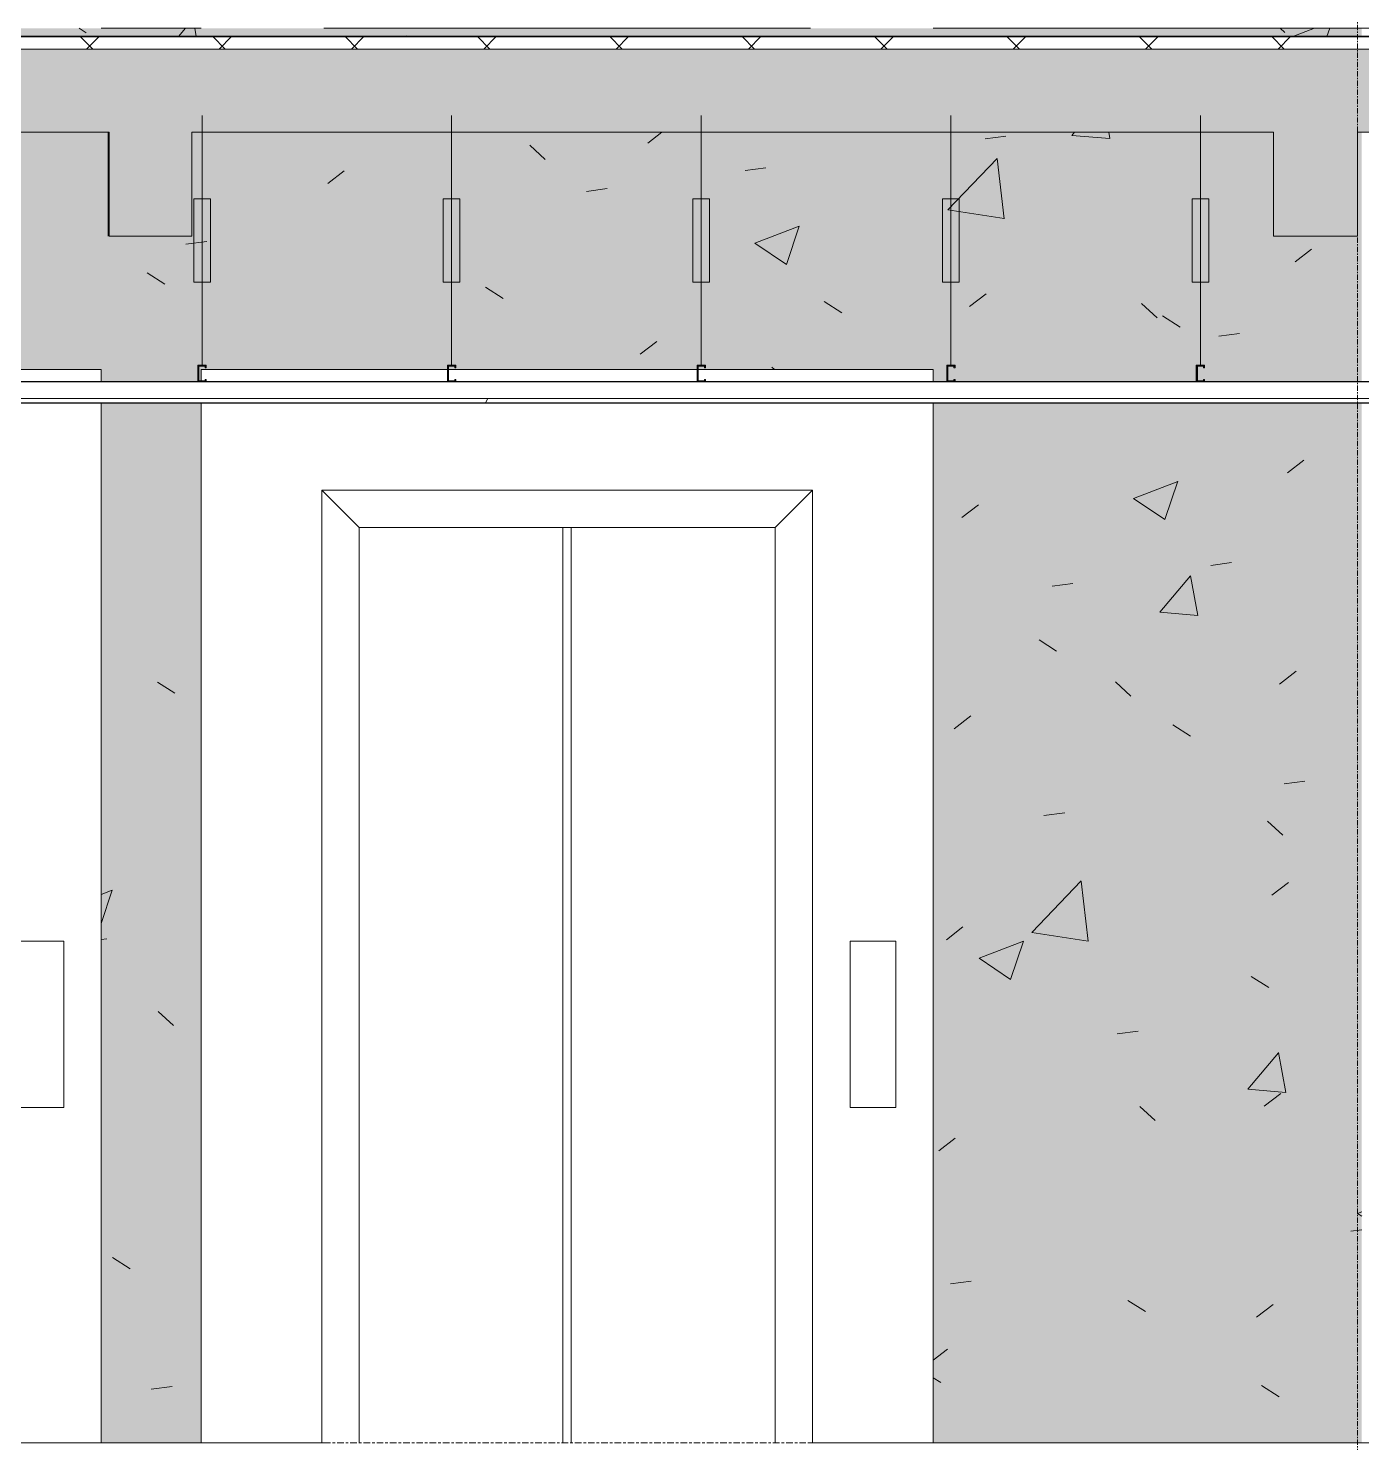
# Model space of a CAD drawing. Header units: millimetres. Extents: x 3451 to 201731, y -8641 to 35300.
# Drawn here: x 30342 to 33547, y 19200 to 22600 of the extents above; entities that cross this region are included whole.
import ezdxf

# ---------------------------------------------------------------- set-up
doc = ezdxf.new("R2010")
doc.units = ezdxf.units.MM
doc.linetypes.add('Centre', pattern=[31.75, 6.35, -4.7625, 15.875, -4.7625])
doc.linetypes.add('Grid Line', pattern=[22.225, 12.7, -3.175, 3.175, -3.175])
for name, color, linetype, lineweight in [('0-1', 7, 'Continuous', 5), ('A-CLNG', 13, 'Continuous', 9), ('A-CLNG-1', 13, 'Continuous', 25), ('A-CLNG-PATT-1', 13, 'Continuous', 9), ('A-DETL-GENF', 92, 'Continuous', 9), ('A-DETL-GENF-1', 7, 'Continuous', 9), ('A-DETL-THIN', 151, 'Continuous', 9), ('A-DOOR', 31, 'Continuous', 9), ('A-FLOR-3', 192, 'Continuous', 35), ('A-FLOR-LEVL-2', 51, 'Centre', 9), ('A-FLOR-PATT-3', 8, 'Continuous', 9), ('A-WALL-PATT-4', 111, 'Continuous', 9), ('I-WALL', 2, 'Continuous', 9), ('S-BEAM-2', 10, 'Continuous', 35), ('S-GRID-1', 1, 'Grid Line', 9)]:
    doc.layers.add(name, color=color, linetype=linetype, lineweight=lineweight)

# ---------------------------------------------------------------- blocks, each defined once
blk = doc.blocks.new('NCV_TKTC_KET CAU_rvt-1-TKCS_MẶT CẮT C')
at = {"layer": 'S-BEAM-2'}
blk.add_line((30535.3, 22350), (30535.3, 22100), dxfattribs=at)
blk = doc.blocks.new('Thang may HIEN - Dài x Rộng - 2200x1200-V8-TKCS_MẶT CẮT C')
at = {"layer": 'A-DOOR'}
for p, q in [((30757.4, 11580), (30757.4, 11552.5)), ((31349.8, 11580), (30757.4, 11580)), ((31949.8, 11580), (31352.3, 11580)), ((32517.4, 11580), (31952.3, 11580)), ((32517.4, 11550), (32517.4, 11580)), ((30757.4, 11500), (30757.4, 9000)), ((32517.4, 9000), (32517.4, 11500)), ((31137.4, 11200), (31047.4, 11290)), ((31047.4, 11290), (31047.4, 9000)), ((31047.4, 11290), (32227.4, 11290)), ((32227.4, 11290), (32137.4, 11200)), ((32227.4, 11290), (32227.4, 9000)), ((31137.4, 11200), (31137.4, 9000)), ((31137.4, 11200), (32137.4, 11200)), ((31627.4, 9000), (31627.4, 11200)), ((31647.4, 9000), (31647.4, 11200)), ((32137.4, 11200), (32137.4, 9000)), ((32427.4, 10205.9), (32317.4, 10205.9)), ((32317.4, 10205.9), (32317.4, 9805.9)), ((32427.4, 9805.9), (32427.4, 10205.9)), ((32317.4, 9805.9), (32427.4, 9805.9)), ((31047.4, 9000), (30757.4, 9000)), ((31052.4, 9000), (31047.4, 9000)), ((32227.4, 9000), (32222.4, 9000)), ((32227.4, 9000), (32517.4, 9000))]:
    blk.add_line(p, q, dxfattribs=at)
blk = doc.blocks.new('Thang may HIEN - Dài x Rộng - 2200x1200-V9-TKCS_MẶT CẮT C')
at = {"layer": 'A-DOOR'}
for p, q in [((28757.4, 11580), (28757.4, 11550)), ((28949.8, 11580), (28757.4, 11580)), ((29549.8, 11580), (28952.3, 11580)), ((30149.8, 11580), (29552.3, 11580)), ((30517.4, 11580), (30152.3, 11580)), ((30517.4, 11550), (30517.4, 11580)), ((28757.4, 11500), (28757.4, 9000)), ((30517.4, 9000), (30517.4, 11500)), ((29137.4, 11200), (29047.4, 11290)), ((29047.4, 11290), (29047.4, 9000)), ((29047.4, 11290), (30227.4, 11290)), ((30227.4, 11290), (30137.4, 11200)), ((30227.4, 11290), (30227.4, 9000)), ((29137.4, 11200), (29137.4, 9000)), ((29137.4, 11200), (30137.4, 11200)), ((29627.4, 9000), (29627.4, 11200)), ((29647.4, 9000), (29647.4, 11200)), ((30137.4, 11200), (30137.4, 9000)), ((30427.4, 10205.9), (30317.4, 10205.9)), ((30317.4, 10205.9), (30317.4, 9805.9)), ((30427.4, 9805.9), (30427.4, 10205.9)), ((30317.4, 9805.9), (30427.4, 9805.9)), ((29047.4, 9000), (28757.4, 9000)), ((29052.4, 9000), (29047.4, 9000)), ((30227.4, 9000), (30222.4, 9000)), ((30227.4, 9000), (30517.4, 9000))]:
    blk.add_line(p, q, dxfattribs=at)
blk = doc.blocks.new('Repeating Detail - THANH TREO TRẦN 600-V268-TKCS_MẶT CẮT C')
at = {"layer": 'A-DETL-GENF'}
for points in [[(30749.8, 25150), (30769.8, 25150), (30769.8, 25156), (30767.3, 25152.5), (30752.3, 25152.5), (30752.3, 25187.5), (30767.3, 25187.5), (30769.8, 25184), (30769.8, 25190), (30749.8, 25190)], [(31349.8, 25150), (31369.8, 25150), (31369.8, 25156), (31367.3, 25152.5), (31352.3, 25152.5), (31352.3, 25187.5), (31367.3, 25187.5), (31369.8, 25184), (31369.8, 25190), (31349.8, 25190)], [(31949.8, 25150), (31969.8, 25150), (31969.8, 25156), (31967.3, 25152.5), (31952.3, 25152.5), (31952.3, 25187.5), (31967.3, 25187.5), (31969.8, 25184), (31969.8, 25190), (31949.8, 25190)], [(32549.8, 25150), (32569.8, 25150), (32569.8, 25156), (32567.3, 25152.5), (32552.3, 25152.5), (32552.3, 25187.5), (32567.3, 25187.5), (32569.8, 25184), (32569.8, 25190), (32549.8, 25190)], [(33149.8, 25150), (33169.8, 25150), (33169.8, 25156), (33167.3, 25152.5), (33152.3, 25152.5), (33152.3, 25187.5), (33167.3, 25187.5), (33169.8, 25184), (33169.8, 25190), (33149.8, 25190)]]:
    blk.add_hatch(color=256, dxfattribs=at).paths.add_polyline_path(points)
for p, q in [((30759.8, 25190), (30759.8, 25790)), ((31359.8, 25190), (31359.8, 25790)), ((31959.8, 25190), (31959.8, 25790)), ((32559.8, 25190), (32559.8, 25790)), ((33159.8, 25190), (33159.8, 25790)), ((30739.8, 25590), (30779.8, 25590)), ((30739.8, 25390), (30739.8, 25590)), ((30779.8, 25590), (30779.8, 25390)), ((31339.8, 25590), (31379.8, 25590)), ((31339.8, 25390), (31339.8, 25590)), ((31379.8, 25590), (31379.8, 25390)), ((31939.8, 25590), (31979.8, 25590)), ((31939.8, 25390), (31939.8, 25590)), ((31979.8, 25590), (31979.8, 25390)), ((32539.8, 25590), (32579.8, 25590)), ((32539.8, 25390), (32539.8, 25590)), ((32579.8, 25590), (32579.8, 25390)), ((33139.8, 25590), (33179.8, 25590)), ((33139.8, 25390), (33139.8, 25590)), ((33179.8, 25590), (33179.8, 25390)), ((30779.8, 25390), (30739.8, 25390)), ((31379.8, 25390), (31339.8, 25390)), ((31979.8, 25390), (31939.8, 25390)), ((32579.8, 25390), (32539.8, 25390)), ((33179.8, 25390), (33139.8, 25390)), ((30769.8, 25190), (30749.8, 25190)), ((30749.8, 25190), (30749.8, 25150)), ((30769.8, 25190), (30749.8, 25190)), ((30749.8, 25190), (30749.8, 25150)), ((30752.3, 25187.5), (30767.3, 25187.5)), ((30752.3, 25152.5), (30752.3, 25187.5)), ((30752.3, 25152.5), (30752.3, 25187.5)), ((30752.3, 25187.5), (30767.3, 25187.5)), ((30767.3, 25187.5), (30767.3, 25184)), ((30767.3, 25187.5), (30767.3, 25184)), ((30767.3, 25184), (30769.8, 25184)), ((30767.3, 25184), (30769.8, 25184)), ((30769.8, 25184), (30769.8, 25190)), ((30769.8, 25184), (30769.8, 25190)), ((31369.8, 25190), (31349.8, 25190)), ((31349.8, 25190), (31349.8, 25150)), ((31369.8, 25190), (31349.8, 25190)), ((31349.8, 25190), (31349.8, 25150)), ((31352.3, 25187.5), (31367.3, 25187.5)), ((31352.3, 25152.5), (31352.3, 25187.5)), ((31352.3, 25152.5), (31352.3, 25187.5)), ((31352.3, 25187.5), (31367.3, 25187.5)), ((31367.3, 25187.5), (31367.3, 25184)), ((31367.3, 25187.5), (31367.3, 25184)), ((31367.3, 25184), (31369.8, 25184)), ((31367.3, 25184), (31369.8, 25184)), ((31369.8, 25184), (31369.8, 25190)), ((31369.8, 25184), (31369.8, 25190)), ((31969.8, 25190), (31949.8, 25190)), ((31949.8, 25190), (31949.8, 25150)), ((31969.8, 25190), (31949.8, 25190)), ((31949.8, 25190), (31949.8, 25150)), ((31952.3, 25187.5), (31967.3, 25187.5)), ((31952.3, 25152.5), (31952.3, 25187.5)), ((31952.3, 25152.5), (31952.3, 25187.5)), ((31952.3, 25187.5), (31967.3, 25187.5)), ((31967.3, 25187.5), (31967.3, 25184)), ((31967.3, 25187.5), (31967.3, 25184)), ((31967.3, 25184), (31969.8, 25184)), ((31967.3, 25184), (31969.8, 25184)), ((31969.8, 25184), (31969.8, 25190)), ((31969.8, 25184), (31969.8, 25190)), ((32569.8, 25190), (32549.8, 25190)), ((32549.8, 25190), (32549.8, 25150)), ((32569.8, 25190), (32549.8, 25190)), ((32549.8, 25190), (32549.8, 25150)), ((32552.3, 25187.5), (32567.3, 25187.5)), ((32552.3, 25152.5), (32552.3, 25187.5)), ((32552.3, 25152.5), (32552.3, 25187.5)), ((32552.3, 25187.5), (32567.3, 25187.5)), ((32567.3, 25187.5), (32567.3, 25184)), ((32567.3, 25187.5), (32567.3, 25184)), ((32567.3, 25184), (32569.8, 25184)), ((32567.3, 25184), (32569.8, 25184)), ((32569.8, 25184), (32569.8, 25190)), ((32569.8, 25184), (32569.8, 25190)), ((33169.8, 25190), (33149.8, 25190)), ((33149.8, 25190), (33149.8, 25150)), ((33169.8, 25190), (33149.8, 25190)), ((33149.8, 25190), (33149.8, 25150)), ((33152.3, 25187.5), (33167.3, 25187.5)), ((33152.3, 25152.5), (33152.3, 25187.5)), ((33152.3, 25152.5), (33152.3, 25187.5)), ((33152.3, 25187.5), (33167.3, 25187.5)), ((33167.3, 25187.5), (33167.3, 25184)), ((33167.3, 25187.5), (33167.3, 25184)), ((33167.3, 25184), (33169.8, 25184)), ((33167.3, 25184), (33169.8, 25184)), ((33169.8, 25184), (33169.8, 25190)), ((33169.8, 25184), (33169.8, 25190)), ((30749.8, 25150), (30769.8, 25150)), ((30749.8, 25150), (30769.8, 25150)), ((30767.3, 25152.5), (30752.3, 25152.5)), ((30767.3, 25152.5), (30752.3, 25152.5)), ((30769.8, 25156), (30767.3, 25156)), ((30767.3, 25156), (30767.3, 25152.5)), ((30769.8, 25156), (30767.3, 25156)), ((30767.3, 25156), (30767.3, 25152.5)), ((30769.8, 25150), (30769.8, 25156)), ((30769.8, 25150), (30769.8, 25156)), ((31349.8, 25150), (31369.8, 25150)), ((31349.8, 25150), (31369.8, 25150)), ((31367.3, 25152.5), (31352.3, 25152.5)), ((31367.3, 25152.5), (31352.3, 25152.5)), ((31369.8, 25156), (31367.3, 25156)), ((31367.3, 25156), (31367.3, 25152.5)), ((31369.8, 25156), (31367.3, 25156)), ((31367.3, 25156), (31367.3, 25152.5)), ((31369.8, 25150), (31369.8, 25156)), ((31369.8, 25150), (31369.8, 25156)), ((31949.8, 25150), (31969.8, 25150)), ((31949.8, 25150), (31969.8, 25150)), ((31967.3, 25152.5), (31952.3, 25152.5)), ((31967.3, 25152.5), (31952.3, 25152.5)), ((31969.8, 25156), (31967.3, 25156)), ((31967.3, 25156), (31967.3, 25152.5)), ((31969.8, 25156), (31967.3, 25156)), ((31967.3, 25156), (31967.3, 25152.5)), ((31969.8, 25150), (31969.8, 25156)), ((31969.8, 25150), (31969.8, 25156)), ((32549.8, 25150), (32569.8, 25150)), ((32549.8, 25150), (32569.8, 25150)), ((32567.3, 25152.5), (32552.3, 25152.5)), ((32567.3, 25152.5), (32552.3, 25152.5)), ((32569.8, 25156), (32567.3, 25156)), ((32567.3, 25156), (32567.3, 25152.5)), ((32569.8, 25156), (32567.3, 25156)), ((32567.3, 25156), (32567.3, 25152.5)), ((32569.8, 25150), (32569.8, 25156)), ((32569.8, 25150), (32569.8, 25156)), ((33149.8, 25150), (33169.8, 25150)), ((33149.8, 25150), (33169.8, 25150)), ((33167.3, 25152.5), (33152.3, 25152.5)), ((33167.3, 25152.5), (33152.3, 25152.5)), ((33169.8, 25156), (33167.3, 25156)), ((33167.3, 25156), (33167.3, 25152.5)), ((33169.8, 25156), (33167.3, 25156)), ((33167.3, 25156), (33167.3, 25152.5)), ((33169.8, 25150), (33169.8, 25156)), ((33169.8, 25150), (33169.8, 25156))]:
    blk.add_line(p, q, dxfattribs=at)

msp = doc.modelspace()

# ---------------------------------------------------------------- hatches: boundary and pattern name
at = {"layer": 'A-CLNG-PATT-1'}
h = msp.add_hatch(dxfattribs=at)
h.set_pattern_fill('FP_7', color=256, style=0, pattern_type=2)
h.set_pattern_definition([(0, (49422.43, 14125), (1219.2, 304.8), [50.292, -864.108, 50.292, -864.108, -4876.8]), (0, (49422.43, 14125), (1219.2, 304.8), [-1828.8, 50.292, -1778.508, 50.292, -864.108, -2133.6]), (0, (49422.43, 14125), (1219.2, 304.8), [-4572, 50.292, -559.308, 50.292, -1473.708]), (120, (49879.63, 14277.4), (-873.5645, 903.458), [50.292, -864.108, 50.292, -5740.908]), (120, (49879.63, 14277.4), (-873.5645, 903.458), [-964.692, -864.108, 50.292, -1778.508, -3048]), (120, (49879.63, 14277.4), (-873.5645, 903.458), [-3657.6, 50.292, -864.108, 50.292, -2083.308]), (120, (49879.63, 14277.4), (-873.5645, 903.458), [-4622.292, -559.308, 50.292, -1473.708]), (240, (50032.03, 14887), (-345.6355, -1208.258), [50.292, -864.108, 50.292, -5740.908]), (240, (50032.03, 14887), (-345.6355, -1208.258), [-964.692, -864.108, 50.292, -1778.508, -3048]), (240, (50032.03, 14887), (-345.6355, -1208.258), [-3657.6, 50.292, -864.108, 50.292, -2083.308]), (240, (50032.03, 14887), (-345.6355, -1208.258), [-4622.292, -559.308, 50.292, -1473.708])])
h.paths.add_polyline_path([(44337, 21700), (44337, 21710), (27136.9, 21710), (27136.9, 21700), (43944.2, 21700)])
at = {"layer": 'A-DETL-GENF-1'}
msp.add_hatch(color=256, dxfattribs=at).paths.add_polyline_path([(40235.6, 21950), (40235.6, 22350), (44235.3, 22350), (44235.3, 21950), (44536.9, 21950), (44536.9, 22550), (23337.4, 22550), (23337.4, 22150), (23535.3, 22150), (23535.3, 22350), (26536.9, 22350), (26536.9, 22150), (26735.3, 22150), (26735.3, 22350), (28436.9, 22350), (28436.9, 22100), (28636.9, 22100), (28636.9, 22350), (30536.9, 22350), (30536.9, 22100), (30735.3, 22100), (30735.3, 22350), (33335.3, 22350), (33335.3, 22100), (33537.4, 22100), (33537.4, 22350), (35535.3, 22350), (35535.3, 22100), (35735.3, 22100), (35735.3, 22350), (39935.6, 22350), (39935.6, 21950)])
at = {"layer": 'A-FLOR-PATT-3'}
h = msp.add_hatch(dxfattribs=at)
h.set_pattern_fill('FP_6', color=256, style=0, pattern_type=2)
h.set_pattern_definition([(45, (49422.43, 14125), (-159.099, 159.099), []), (135, (49422.43, 14125), (-159.099, -159.099), [])])
h.paths.add_polyline_path([(44536.9, 22530), (45737.4, 22530), (45737.4, 22580), (27136.9, 22580), (27136.9, 22550), (44536.9, 22550), (44536.9, 22538)])
at = {"layer": 'A-WALL-PATT-4'}
h = msp.add_hatch(dxfattribs=at)
h.set_pattern_fill('FP_4', color=256, style=0, pattern_type=2)
h.set_pattern_definition([(50, (49422.4, 14125), (1093.104, -95.634), [114.3, -1257.3]), (355, (49422.4, 14125), (-211.46, 1146.34), [91.44, -1005.84]), (100.451, (49513.5, 14117), (881.656, 1050.7), [97.14, -1068.54]), (46.184, (49422.4, 14429.8), (1626.475, -252.26), [171.45, -1885.95]), (96.636, (49558, 14408.8), (1424.42, 1484.57), [145.71, -1602.81]), (351.184, (49422.4, 14429.8), (1424.43, 1484.55), [137.16, -1508.76]), (21, (49574.8, 14353.6), (909.686, -613.59), [114.3, -1257.3]), (326, (49574.8, 14353.6), (370.81, 1105.13), [91.44, -1005.84]), (71.451, (49650.6, 14302.5), (1280.503, 491.53), [97.14, -1068.54]), (37.5, (49422.43, 14125), (18.531, 507.33), [50.292, -943.356, 50.292, -970.788, -1009.65]), (37.5, (49422.43, 14125), (18.531, 507.33), [-2014.728, 50.292, -959.358]), (7.5, (49422.43, 14125), (400.918, 601.084), [50.292, -531.876, 50.292, -920.496, -384.81]), (7.5, (49422.43, 14125), (400.918, 601.084), [-1552.956, 50.292, -334.518]), (327.5, (49082.58, 14125), (813.545, -34.374), [50.292, -330.708, 50.292, -1138.428, -1577.34]), (327.5, (49082.58, 14125), (813.545, -34.374), [-1569.72, 50.292, -1527.048]), (317.5, (48930.2, 14125), (888.775, 152.56), [50.292, -445.008, 50.292, -739.14, -1120.14]), (317.5, (48930.2, 14125), (888.775, 152.56), [-1284.73, 50.29, -1069.85])])
h.paths.add_polyline_path([(28646.9, 19200), (28757.4, 19200), (28757.4, 21700), (28646.9, 21700), (28646.9, 20139.9)])
h.paths.add_polyline_path([(30517.4, 19200), (30757.4, 19200), (30757.4, 21700), (30517.4, 21700), (30517.4, 20005)])
h.paths.add_polyline_path([(33547.4, 19200), (33547.4, 21700), (32517.4, 21700), (32517.4, 19200), (33011.8, 19200)])
h.paths.add_polyline_path([(32517.4, 21750), (32549.8, 21750), (32549.8, 21790), (32569.8, 21790), (32569.8, 21784), (32567.3, 21787.5), (32552.3, 21787.5), (32552.3, 21752.5), (32567.3, 21752.5), (32569.8, 21756), (32569.8, 21750), (33149.8, 21750), (33149.8, 21790), (33169.8, 21790), (33169.8, 21784), (33167.3, 21787.5), (33152.3, 21787.5), (33152.3, 21752.5), (33167.3, 21752.5), (33169.8, 21756), (33169.8, 21750), (33547.4, 21750), (33547.4, 22350), (33537.4, 22350), (33537.4, 22100), (33335.3, 22100), (33335.3, 22350), (30735.3, 22350), (30735.3, 22100), (30535.3, 22100), (30535.3, 22350), (28646.9, 22349.6), (28646.9, 21750), (28757.4, 21750), (28757.4, 21780), (28949.8, 21780), (28949.8, 21790), (28969.8, 21790), (28969.8, 21784), (28967.3, 21787.5), (28952.3, 21787.5), (28952.3, 21780), (29549.8, 21780), (29549.8, 21790), (29569.8, 21790), (29569.8, 21784), (29567.3, 21787.5), (29552.3, 21787.5), (29552.3, 21780), (30149.8, 21780), (30149.8, 21790), (30169.8, 21790), (30169.8, 21784), (30167.3, 21787.5), (30152.3, 21787.5), (30152.3, 21780), (30517.4, 21780), (30517.4, 21750), (30749.8, 21750), (30749.8, 21790), (30769.8, 21790), (30769.8, 21784), (30767.3, 21787.5), (30752.3, 21787.5), (30752.3, 21752.5), (30757.4, 21752.5), (30757.4, 21780), (31349.8, 21780), (31349.8, 21790), (31369.8, 21790), (31369.8, 21784), (31367.3, 21787.5), (31352.3, 21787.5), (31352.3, 21780), (31949.8, 21780), (31949.8, 21790), (31969.8, 21790), (31969.8, 21784), (31967.3, 21787.5), (31952.3, 21787.5), (31952.3, 21780), (32517.4, 21780), (32517.4, 21752.5)])
h.paths.add_polyline_path([(29052.4, 22580), (33547.4, 22580), (33547.4, 22600), (28646.9, 22600), (28646.9, 22580), (29047.4, 22580)])
h = msp.add_hatch(dxfattribs=at)
h.set_pattern_fill('FP_5', color=256, style=0, pattern_type=2)
h.set_pattern_definition([(37.5, (49422.43, 14125), (-4.79953, 146.8239), [5.029, -110.795, 5.029, -124.511, -123.825]), (37.5, (49422.43, 14125), (-4.79953, 146.8239), [-245.364, 5.029, -118.796]), (7.5, (49422.43, 14125), (134.8574, 215.0472), [5.029, -57.455, 5.029, -99.365, -40.005]), (7.5, (49422.43, 14125), (134.8574, 215.0472), [-166.878, 5.029, -34.976]), (327.5, (49328.7, 14125), (237.29776, 0.4316), [5.029, -33.071, 5.029, -132.131, -179.07]), (327.5, (49328.7, 14125), (237.29776, 0.4316), [-175.26, 5.029, -174.041]), (317.5, (49328.7, 14125), (229.067, 66.8792), [5.029, -14.021, 5.029, -84.887, -102.87]), (317.5, (49328.7, 14125), (229.067, 66.8792), [-108.966, 5.029, -97.841])])
h.paths.add_polyline_path([(28646.9, 19200), (28757.4, 19200), (28757.4, 21700), (28646.9, 21700), (28646.9, 20139.9)])
h.paths.add_polyline_path([(30517.4, 19200), (30757.4, 19200), (30757.4, 21700), (30517.4, 21700), (30517.4, 20005)])
h.paths.add_polyline_path([(33547.4, 19200), (33547.4, 21700), (32517.4, 21700), (32517.4, 19200), (33011.8, 19200)])
h.paths.add_polyline_path([(32517.4, 21750), (32549.8, 21750), (32549.8, 21790), (32569.8, 21790), (32569.8, 21784), (32567.3, 21787.5), (32552.3, 21787.5), (32552.3, 21752.5), (32567.3, 21752.5), (32569.8, 21756), (32569.8, 21750), (33149.8, 21750), (33149.8, 21790), (33169.8, 21790), (33169.8, 21784), (33167.3, 21787.5), (33152.3, 21787.5), (33152.3, 21752.5), (33167.3, 21752.5), (33169.8, 21756), (33169.8, 21750), (33547.4, 21750), (33547.4, 22350), (33537.4, 22350), (33537.4, 22100), (33335.3, 22100), (33335.3, 22350), (30735.3, 22350), (30735.3, 22100), (30535.3, 22100), (30535.3, 22350), (28646.9, 22349.6), (28646.9, 21750), (28757.4, 21750), (28757.4, 21780), (28949.8, 21780), (28949.8, 21790), (28969.8, 21790), (28969.8, 21784), (28967.3, 21787.5), (28952.3, 21787.5), (28952.3, 21780), (29549.8, 21780), (29549.8, 21790), (29569.8, 21790), (29569.8, 21784), (29567.3, 21787.5), (29552.3, 21787.5), (29552.3, 21780), (30149.8, 21780), (30149.8, 21790), (30169.8, 21790), (30169.8, 21784), (30167.3, 21787.5), (30152.3, 21787.5), (30152.3, 21780), (30517.4, 21780), (30517.4, 21750), (30749.8, 21750), (30749.8, 21790), (30769.8, 21790), (30769.8, 21784), (30767.3, 21787.5), (30752.3, 21787.5), (30752.3, 21752.5), (30757.4, 21752.5), (30757.4, 21780), (31349.8, 21780), (31349.8, 21790), (31369.8, 21790), (31369.8, 21784), (31367.3, 21787.5), (31352.3, 21787.5), (31352.3, 21780), (31949.8, 21780), (31949.8, 21790), (31969.8, 21790), (31969.8, 21784), (31967.3, 21787.5), (31952.3, 21787.5), (31952.3, 21780), (32517.4, 21780), (32517.4, 21752.5)])
h.paths.add_polyline_path([(29052.4, 22580), (33547.4, 22580), (33547.4, 22600), (28646.9, 22600), (28646.9, 22580), (29047.4, 22580)])

# ---------------------------------------------------------------- linework, layer by layer
at = {"layer": 'A-CLNG'}
msp.add_line((44337, 21710), (27136.9, 21710), dxfattribs=at)
at = {"layer": 'A-CLNG-1'}
for p, q in [((30749.8, 21750), (30169.8, 21750)), ((31349.8, 21750), (30769.8, 21750)), ((31949.8, 21750), (31369.8, 21750)), ((32549.8, 21750), (31969.8, 21750)), ((33149.8, 21750), (32569.8, 21750)), ((33749.8, 21750), (33169.8, 21750)), ((27136.9, 21700), (44337, 21700))]:
    msp.add_line(p, q, dxfattribs=at)
at = {"layer": 'A-DETL-THIN'}
for p, q in [((44536.9, 22550), (23337.4, 22550)), ((28636.9, 22350), (30536.9, 22350)), ((30536.9, 22350), (30536.9, 22100)), ((30735.3, 22100), (30735.3, 22350)), ((30735.3, 22350), (33335.3, 22350)), ((33335.3, 22350), (33335.3, 22100)), ((33537.4, 22100), (33537.4, 22350)), ((33537.4, 22350), (35535.3, 22350)), ((30536.9, 22100), (30735.3, 22100)), ((33335.3, 22100), (33537.4, 22100))]:
    msp.add_line(p, q, dxfattribs=at)
at = {"layer": 'A-FLOR-3'}
msp.add_line((45737.4, 22580), (27136.9, 22580), dxfattribs=at)
at = {"layer": 'A-FLOR-LEVL-2'}
msp.add_line((3450.8, 19200), (93442.9, 19200), dxfattribs=at)
at = {"layer": 'I-WALL'}
for p, q in [((30757.4, 22600), (30517.4, 22600)), ((32222.4, 22600), (31052.4, 22600)), ((40546.9, 22600), (32517.4, 22600)), ((30517.4, 19200), (30757.4, 19200)), ((32517.4, 19200), (33687.1, 19200))]:
    msp.add_line(p, q, dxfattribs=at)
at = {"layer": 'S-GRID-1'}
msp.add_line((33536.9, -1941), (33536.9, 30542.5), dxfattribs=at)

# ---------------------------------------------------------------- block references
at = {"layer": '0-1'}
msp.add_blockref('NCV_TKTC_KET CAU_rvt-1-TKCS_MẶT CẮT C', (0, 0), dxfattribs=at)
at = {"layer": 'A-DETL-GENF'}
msp.add_blockref('Repeating Detail - THANH TREO TRẦN 600-V268-TKCS_MẶT CẮT C', (0, -3400), dxfattribs=at)
at = {"layer": 'A-DOOR'}
for name in ['Thang may HIEN - Dài x Rộng - 2200x1200-V9-TKCS_MẶT CẮT C', 'Thang may HIEN - Dài x Rộng - 2200x1200-V8-TKCS_MẶT CẮT C']:
    msp.add_blockref(name, (0, 10200), dxfattribs=at)

doc.saveas('drawing.dxf')
